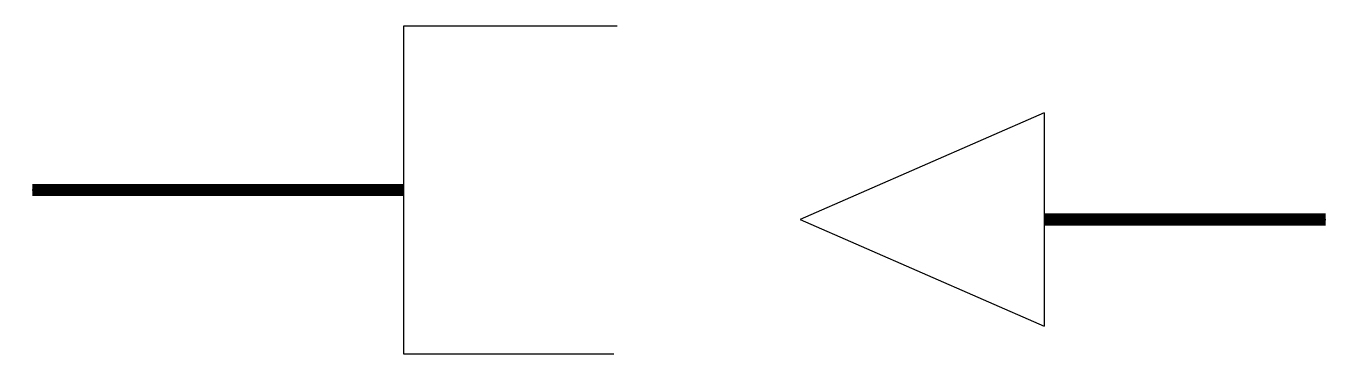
# Model space of a CAD drawing. Extents: x -100863 to -98936, y -149531 to -149048.
import ezdxf

# ---------------------------------------------------------------- set-up
doc = ezdxf.new("R2010")
doc.units = 0
doc.header["$LTSCALE"] = 1000
doc.header["$MEASUREMENT"] = 0
doc.layers.add('TEXT', color=4, linetype='CONTINUOUS')

msp = doc.modelspace()

# ---------------------------------------------------------------- linework, layer by layer
at = {"layer": 'TEXT'}
for p, q in [((-100306, -149047.7), (-100306, -149531.2)), ((-99990.9, -149047.7), (-100306, -149047.7)), ((-99360.7, -149175.4), (-99720.7, -149332.9)), ((-99360.7, -149175.4), (-99360.7, -149490.4)), ((-100306, -149289.5), (-100854, -149289.5)), ((-99720.7, -149332.9), (-99360.7, -149490.4)), ((-99360.7, -149332.9), (-98945.1, -149332.9)), ((-100306, -149531.2), (-99995.5, -149531.2))]:
    msp.add_line(p, q, dxfattribs=at)
at = {"layer": 'TEXT', "const_width": 18}
for points in [[(-100854, -149289.5), (-100306, -149289.5)], [(-99360.7, -149332.9), (-98945.1, -149332.9)]]:
    msp.add_lwpolyline(points, dxfattribs=at)

doc.saveas('drawing.dxf')
